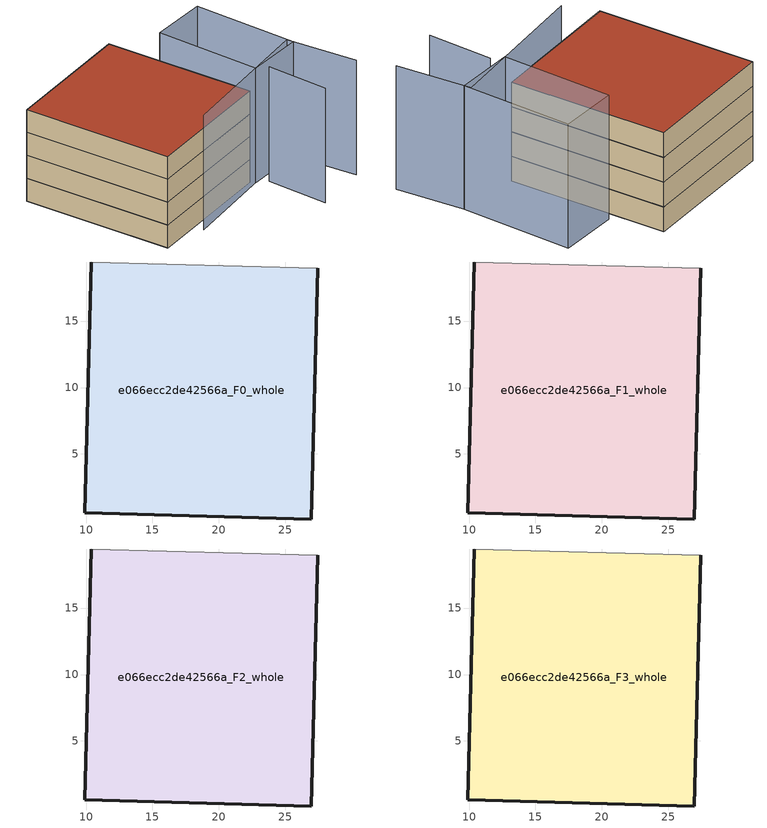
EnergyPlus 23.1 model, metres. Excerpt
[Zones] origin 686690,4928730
e066ecc2de42566a_F0_whole
 floor ground (EU_floor_Construction): 26.94,0.11 27.44,18.99 10.41,19.45 9.9,0.57 z0
 wall outside (EU_wall_Construction): 27.44,18.99 26.94,0.11 9.9,0.57 10.41,19.45 z0:3
 wall adiabatic (EU_wall_Construction): 10.41,19.45 27.44,18.99 z0:3
e066ecc2de42566a_F1_whole
 floor to e066ecc2de42566a_F0_whole (EU_floor_Construction): 26.94,0.11 27.44,18.99 10.4,19.45 9.9,0.57 z3
 wall outside (EU_wall_Construction): 27.44,18.99 26.94,0.11 9.9,0.57 10.41,19.45 z3:6
 wall adiabatic (EU_wall_Construction): 10.41,19.45 27.44,18.99 z3:6
e066ecc2de42566a_F2_whole
 floor to e066ecc2de42566a_F1_whole (EU_floor_Construction): 26.94,0.11 27.44,18.99 10.4,19.45 9.9,0.57 z6
 wall outside (EU_wall_Construction): 27.44,18.99 26.94,0.11 9.9,0.57 10.41,19.45 z6:9
 wall adiabatic (EU_wall_Construction): 10.41,19.45 27.44,18.99 z6:9
e066ecc2de42566a_F3_whole
 floor to e066ecc2de42566a_F2_whole (EU_floor_Construction): 26.94,0.11 27.44,18.99 10.4,19.45 9.9,0.57 z9
 wall outside (EU_wall_Construction): 27.44,18.99 26.94,0.11 9.9,0.57 10.41,19.45 z9:12
 wall adiabatic (EU_wall_Construction): 10.41,19.45 27.44,18.99 z9:12
 roof outside (EU_roof_Construction): 27.44,18.99 26.94,0.11 9.9,0.57 10.41,19.45 z12
shading: 27.51,-9.41 28.26,-1.62 / 15.4,-0.81 34.31,-0.27 / 34.31,-0.27 34.57,-9.23 / 28.21,12.75 35.38,12.19 / 35.38,12.19 34.34,-1.07 / 34.34,-1.07 27.18,-0.51 / 27.18,-0.51 28.21,12.75 z0:15
[Building]
EU S2 Campaign: North Axis=0; Terrain=City; Solar Distribution=FullExterior
[Site:Location]
Bologna: Latitude=44.5; Longitude=11.25; Time Zone=1; Elevation=37
[SizingPeriod:WeatherFileDays]
AnnualSizingPeriod: Begin Month=1; Begin Day of Month=1; End Month=12; End Day of Month=31; Day of Week for Start Day=Monday; Use Weather File Daylight Saving Period=No; Use Weather File Rain and Snow Indicators=No
[MATERIAL]
EU_InternalMass_Material: Roughness=MediumRough; Thickness=0.1; Conductivity=1; Density=1800; Specific Heat=900; Thermal Absorptance=0.9; Solar Absorptance=0.7; Visible Absorptance=0.7
[MATERIAL:NOMASS] Roughness=MediumRough; Thermal Absorptance=0.9; Solar Absorptance=0.7; Visible Absorptance=0.7
Name | Thermal Resistance
EU_wall_NoMass | 0.937881
EU_roof_NoMass | 0.548572
EU_floor_NoMass | 0.71348
[CONSTRUCTION]
EU_wall_Construction: EU_wall_NoMass
EU_roof_Construction: EU_roof_NoMass
EU_floor_Construction: EU_floor_NoMass
EU_InternalMass_Construction: EU_InternalMass_Material
[ZONE] Type=1; Multiplier=1; Ceiling Height=autocalculate; Floor Area=autocalculate; Part of Total Floor Area=Yes
Name | Volume
e066ecc2de42566a_F0_whole | 965.85
e066ecc2de42566a_F1_whole; e066ecc2de42566a_F2_whole; e066ecc2de42566a_F3_whole | 965.849
[INTERNALMASS] Construction=EU_InternalMass_Construction; Surface Area=321.95
Name | Zone or ZoneList
e066ecc2de42566a_F0_whole_EU_InternalMass | e066ecc2de42566a_F0_whole
e066ecc2de42566a_F1_whole_EU_InternalMass | e066ecc2de42566a_F1_whole
e066ecc2de42566a_F2_whole_EU_InternalMass | e066ecc2de42566a_F2_whole
e066ecc2de42566a_F3_whole_EU_InternalMass | e066ecc2de42566a_F3_whole
[OTHEREQUIPMENT] Fuel Type=Electricity; Design Level Calculation Method=Watts/Area; Power per Zone Floor Area=1; Fraction Latent=0; Fraction Radiant=0; Fraction Lost=0; Carbon Dioxide Generation Rate=0; EndUse Subcategory=EU_Step8_InternalGains
Name | Zone or ZoneList or Space or SpaceList | Schedule
EU_Step8_InternalGain_e066ecc2de42566a_F0_whole_f000 | e066ecc2de42566a_F0_whole | EU_Step8_GainSchedule_e066ecc2de42566a_F0_whole_f000
EU_Step8_InternalGain_e066ecc2de42566a_F1_whole_f000 | e066ecc2de42566a_F1_whole | EU_Step8_GainSchedule_e066ecc2de42566a_F1_whole_f000
EU_Step8_InternalGain_e066ecc2de42566a_F2_whole_f000 | e066ecc2de42566a_F2_whole | EU_Step8_GainSchedule_e066ecc2de42566a_F2_whole_f000
EU_Step8_InternalGain_e066ecc2de42566a_F3_whole_f000 | e066ecc2de42566a_F3_whole | EU_Step8_GainSchedule_e066ecc2de42566a_F3_whole_f000
[ZONEVENTILATION:DESIGNFLOWRATE] Schedule=EU_AlwaysOn; Design Flow Rate Calculation Method=AirChanges/Hour; Air Changes per Hour=0.687892; Ventilation Type=Natural; Fan Pressure Rise=0; Fan Total Efficiency=1; Constant Term Coefficient=1; Temperature Term Coefficient=0; Velocity Term Coefficient=0; Velocity Squared Term Coefficient=0; Minimum Indoor Temperature=-100; Maximum Indoor Temperature=100; Delta Temperature=-100; Minimum Outdoor Temperature=-100; Maximum Outdoor Temperature=100; Maximum Wind Speed=40
Name | Zone or ZoneList or Space or SpaceList
EU_ConstantAir_e066ecc2de42566a_F0_whole | e066ecc2de42566a_F0_whole
EU_ConstantAir_e066ecc2de42566a_F1_whole | e066ecc2de42566a_F1_whole
EU_ConstantAir_e066ecc2de42566a_F2_whole | e066ecc2de42566a_F2_whole
EU_ConstantAir_e066ecc2de42566a_F3_whole | e066ecc2de42566a_F3_whole
[HVACTEMPLATE:THERMOSTAT] Constant Heating Setpoint=20; Constant Cooling Setpoint=50
EU_HeatOnly_e066ecc2de42566a_F0_whole; EU_HeatOnly_e066ecc2de42566a_F1_whole; EU_HeatOnly_e066ecc2de42566a_F2_whole; EU_HeatOnly_e066ecc2de42566a_F3_whole
[HVACTEMPLATE:ZONE:IDEALLOADSAIRSYSTEM] System Availability Schedule=EU_AlwaysOn; Maximum Heating Supply Air Temperature=50; Minimum Cooling Supply Air Temperature=13; Maximum Heating Supply Air Humidity Ratio=0.0156; Minimum Cooling Supply Air Humidity Ratio=0.0077; Heating Limit=NoLimit; Cooling Limit=NoLimit; Heating Availability Schedule=EU_AlwaysOn; Cooling Availability Schedule=EU_CoolingOff; Dehumidification Control Type=ConstantSensibleHeatRatio; Cooling Sensible Heat Ratio=0.7; Dehumidification Setpoint=60; Humidification Control Type=None; Humidification Setpoint=30; Outdoor Air Method=None; Outdoor Air Flow Rate per Person=0.00944; Outdoor Air Flow Rate per Zone Floor Area=0; Outdoor Air Flow Rate per Zone=0; Demand Controlled Ventilation Type=None; Outdoor Air Economizer Type=NoEconomizer; Heat Recovery Type=None; Sensible Heat Recovery Effectiveness=0.7; Latent Heat Recovery Effectiveness=0.65
Name | Template Thermostat
e066ecc2de42566a_F0_whole | EU_HeatOnly_e066ecc2de42566a_F0_whole
e066ecc2de42566a_F1_whole | EU_HeatOnly_e066ecc2de42566a_F1_whole
e066ecc2de42566a_F2_whole | EU_HeatOnly_e066ecc2de42566a_F2_whole
e066ecc2de42566a_F3_whole | EU_HeatOnly_e066ecc2de42566a_F3_whole
[SIZING:ZONE] Zone Cooling Design Supply Air Temperature Input Method=SupplyAirTemperature; Zone Cooling Design Supply Air Temperature=13; Zone Heating Design Supply Air Temperature Input Method=SupplyAirTemperature; Zone Heating Design Supply Air Temperature=50; Zone Cooling Design Supply Air Humidity Ratio=0.008; Zone Heating Design Supply Air Humidity Ratio=0.008; Cooling Design Air Flow Method=DesignDay; Cooling Design Air Flow Rate=0; Cooling Minimum Air Flow per Zone Floor Area=0.000762; Cooling Minimum Air Flow=0; Cooling Minimum Air Flow Fraction=0.2; Heating Design Air Flow Method=DesignDay; Heating Design Air Flow Rate=0; Heating Maximum Air Flow per Zone Floor Area=0.002032; Heating Maximum Air Flow=0.141576; Heating Maximum Air Flow Fraction=0.3; Account for Dedicated Outdoor Air System=No; Dedicated Outdoor Air System Control Strategy=NeutralSupplyAir; Dedicated Outdoor Air Low Setpoint Temperature for Design=autosize; Dedicated Outdoor Air High Setpoint Temperature for Design=autosize; Zone Load Sizing Method=Sensible Load Only No Latent Load; Zone Latent Cooling Design Supply Air Humidity Ratio Input Method=HumidityRatioDifference; Zone Cooling Design Supply Air Humidity Ratio Difference=0.005; Zone Latent Heating Design Supply Air Humidity Ratio Input Method=HumidityRatioDifference; Zone Humidification Design Supply Air Humidity Ratio Difference=0.005
e066ecc2de42566a_F0_whole; e066ecc2de42566a_F1_whole; e066ecc2de42566a_F2_whole; e066ecc2de42566a_F3_whole
[SCHEDULE:CONSTANT]
Name | Hourly Value
EU_AlwaysOn | 1
EU_CoolingOff | 0
[SCHEDULE:FILE] Column Number=1; Rows to Skip at Top=0; Number of Hours of Data=8760; Column Separator=Comma; Interpolate to Timestep=No; Minutes per Item=60; Adjust Schedule for Daylight Savings=Yes
Name | File
EU_Step8_GainSchedule_e066ecc2de42566a_F0_whole_f000 | ../../schedules/e066ecc2de42566a/e066ecc2de42566a_F0_whole_f000_gain.csv
EU_Step8_GainSchedule_e066ecc2de42566a_F1_whole_f000 | ../../schedules/e066ecc2de42566a/e066ecc2de42566a_F1_whole_f000_gain.csv
EU_Step8_GainSchedule_e066ecc2de42566a_F2_whole_f000 | ../../schedules/e066ecc2de42566a/e066ecc2de42566a_F2_whole_f000_gain.csv
EU_Step8_GainSchedule_e066ecc2de42566a_F3_whole_f000 | ../../schedules/e066ecc2de42566a/e066ecc2de42566a_F3_whole_f000_gain.csv
